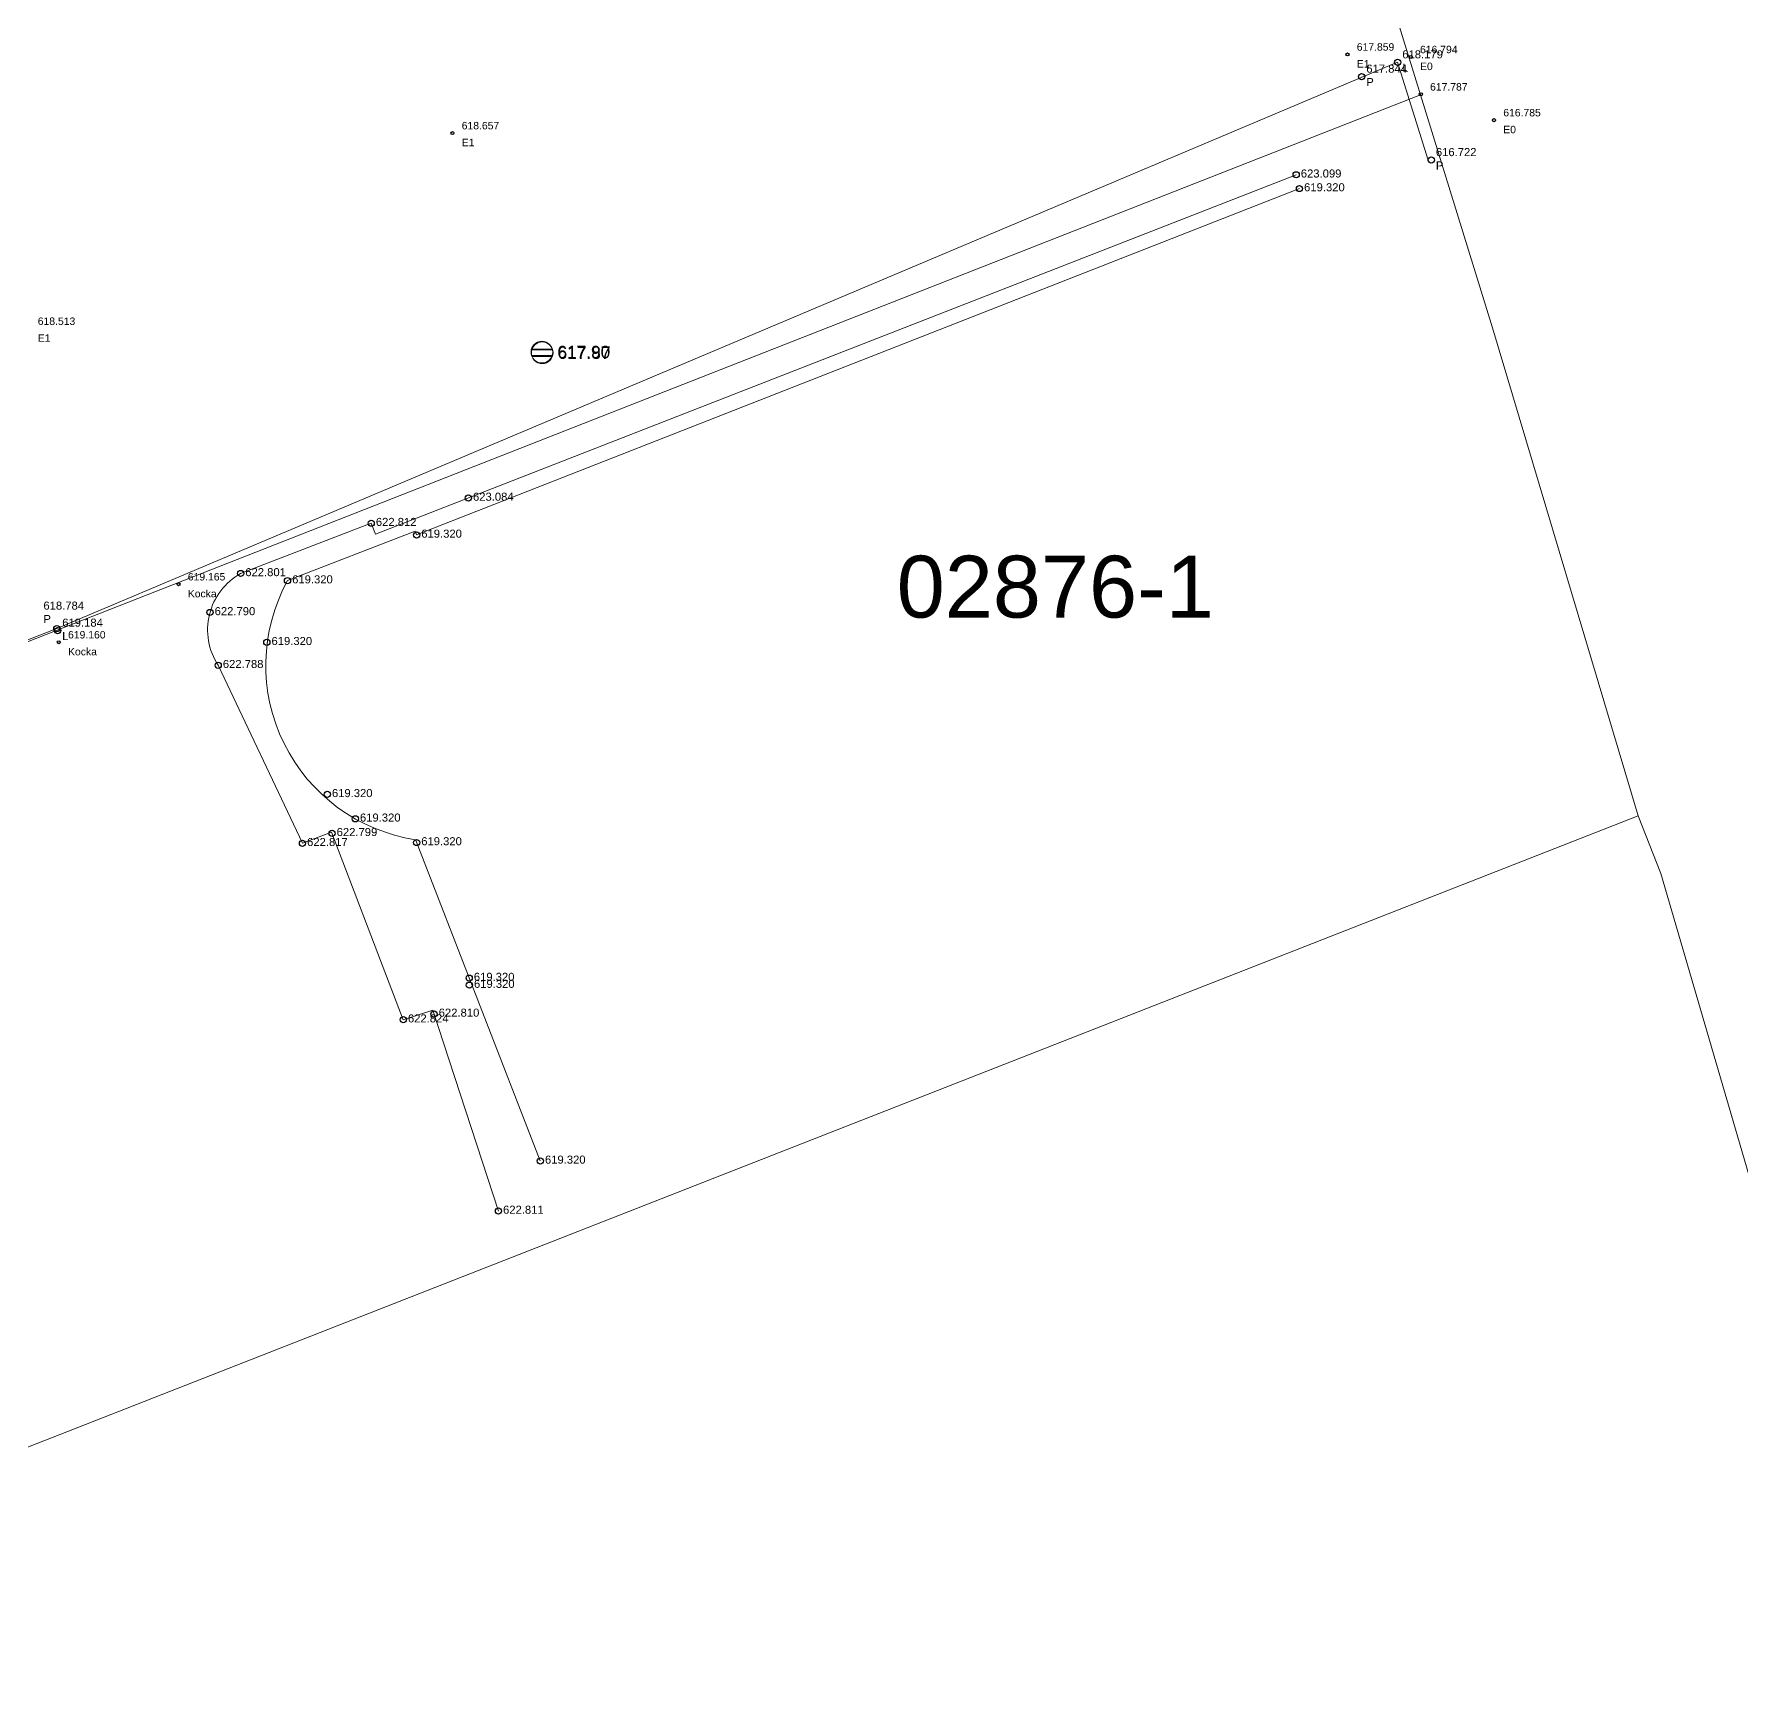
# Model space of a CAD drawing. Header units: metres. Extents: x 7513791 to 7515084, y 4691573 to 4693683.
# Drawn here: x 7514003.9 to 7514059.1, y 4693307.5 to 4693360.8 of the extents above; entities that cross this region are included whole.
import ezdxf

# ---------------------------------------------------------------- set-up
doc = ezdxf.new("R2010")
doc.units = ezdxf.units.M
for name, color, linetype, lineweight in [('E0 pikat', 4, 'Continuous', 0), ('E1 pikat', 10, 'Continuous', 0), ('kati 1', 5, 'Continuous', 20), ('kati 1 pikat', 5, 'Continuous', 20), ('Matjet', 210, 'Continuous', 0), ('matjet oborri', 204, 'Continuous', 0), ('muri pikat larte', 195, 'Continuous', 0), ('muri pikat poshte', 30, 'Continuous', 0), ('muri poshte', 30, 'Continuous', 0), ('Parc-Baz', 7, 'Continuous', 0), ('perdhesa', 14, 'Continuous', 20), ('perdhesa pikat', 14, 'Continuous', 20), ('Puset fekali', 30, 'Continuous', 0)]:
    doc.layers.add(name, color=color, linetype=linetype, lineweight=lineweight)
doc.styles.get("Standard").update_dxf_attribs({"font": 'arial.ttf'})

# ---------------------------------------------------------------- blocks, each defined once
blk = doc.blocks.new('*U6')
at = {"color": 0, "linetype": 'ByBlock', "lineweight": -2}
blk.add_line((0, 0), (0, 0), dxfattribs=at)
blk.add_circle((0, 0), 0.5, dxfattribs=at)
blk = doc.blocks.new('*U15', base_point=(7514004.709, 4693341.2, 619.16))
at = {"layer": 'matjet oborri', "linetype": 'ByBlock', "char_height": 0.24}
for s, insert, attachment_point in [('619.160', (7514005.009, 4693341.44, 619.16), 4), ('Kocka', (7514005.009, 4693341.017, 619.16), 1)]:
    blk.add_mtext(s, dxfattribs=dict(at, insert=insert, attachment_point=attachment_point))
blk = doc.blocks.new('*U16', base_point=(7514004.709, 4693341.2, 619.16))
at = {"layer": 'Matjet', "linetype": 'ByBlock', "lineweight": -2}
blk.add_blockref('*U15', (7514004.709, 4693341.2, 619.16), dxfattribs=at)
blk = doc.blocks.new('*U17', base_point=(7514004.671, 4693341.576, 619.184))
at = {"layer": 'muri pikat larte', "linetype": 'ByBlock', "insert": (7514004.821, 4693341.616, 619.184), "char_height": 0.26, "attachment_point": 4}
blk.add_mtext('{\\C256;619.184\\PL}', dxfattribs=at)
blk = doc.blocks.new('*U18', base_point=(7514004.671, 4693341.576, 619.184))
at = {"layer": 'muri pikat larte', "linetype": 'ByBlock', "lineweight": -2}
blk.add_blockref('*U17', (7514004.671, 4693341.576, 619.184), dxfattribs=at)
blk = doc.blocks.new('*U19', base_point=(7514004.063, 4693342.127, 618.784))
at = {"layer": 'muri pikat poshte', "linetype": 'ByBlock', "insert": (7514004.213, 4693342.167, 618.784), "char_height": 0.26, "attachment_point": 4}
blk.add_mtext('{\\C256;618.784\\PP}', dxfattribs=at)
blk = doc.blocks.new('*U20', base_point=(7514004.646, 4693341.641, 618.784))
at = {"layer": 'muri pikat poshte', "linetype": 'ByBlock', "lineweight": -2}
blk.add_blockref('*U19', (7514004.063, 4693342.127, 618.784), dxfattribs=at)
blk = doc.blocks.new('*U21', base_point=(7514008.58, 4693343.074, 619.165))
at = {"layer": 'matjet oborri', "linetype": 'ByBlock', "char_height": 0.24}
for s, insert, attachment_point in [('619.165', (7514008.88, 4693343.314, 619.165), 4), ('Kocka', (7514008.88, 4693342.891, 619.165), 1)]:
    blk.add_mtext(s, dxfattribs=dict(at, insert=insert, attachment_point=attachment_point))
blk = doc.blocks.new('*U22', base_point=(7514008.58, 4693343.074, 619.165))
at = {"layer": 'Matjet', "linetype": 'ByBlock', "lineweight": -2}
blk.add_blockref('*U21', (7514008.58, 4693343.074, 619.165), dxfattribs=at)
blk = doc.blocks.new('Settling Basin - PK ujrat e zeza')
at = {"color": 21, "lineweight": 0, "flags": 128}
for points in [[(-0.95, 0.27), (0.96, 0.27)], [(-0.95, -0.33), (0.96, -0.33)]]:
    blk.add_lwpolyline(points, dxfattribs=at)
at = {"color": 21, "lineweight": 0}
blk.add_circle((0, 0), 1, dxfattribs=at)
blk = doc.blocks.new('Puset_Kan_Atmosferik')
blk.add_blockref('Settling Basin - PK ujrat e zeza', (0, 0))
blk = doc.blocks.new('*U23', base_point=(7514020.321, 4693350.575, 617.905))
at = {"layer": 'Puset fekali', "linetype": 'ByBlock', "insert": (7514020.821, 4693350.575, 617.905), "char_height": 0.4, "attachment_point": 4}
blk.add_mtext('617.90', dxfattribs=at)
blk = doc.blocks.new('*U24', base_point=(7514020.321, 4693350.575, 617.905))
at = {"layer": 'Puset fekali', "color": 0, "linetype": 'ByBlock', "lineweight": -2}
blk.add_blockref('*U23', (7514020.321, 4693350.575, 617.905), dxfattribs=at)
blk = doc.blocks.new('*U25', base_point=(7514020.331, 4693350.553, 617.869))
at = {"layer": 'Puset fekali', "linetype": 'ByBlock', "insert": (7514020.831, 4693350.553, 617.869), "char_height": 0.4, "attachment_point": 4}
blk.add_mtext('617.87', dxfattribs=at)
blk = doc.blocks.new('*U26', base_point=(7514020.331, 4693350.553, 617.869))
at = {"layer": 'Puset fekali', "color": 0, "linetype": 'ByBlock', "lineweight": -2}
blk.add_blockref('*U25', (7514020.331, 4693350.553, 617.869), dxfattribs=at)
blk = doc.blocks.new('*U27', base_point=(7514046.813, 4693359.477, 617.844))
at = {"layer": 'muri pikat poshte', "linetype": 'ByBlock', "insert": (7514046.963, 4693359.517, 617.844), "char_height": 0.26, "attachment_point": 4}
blk.add_mtext('{\\C256;617.844\\PP}', dxfattribs=at)
blk = doc.blocks.new('*U28', base_point=(7514046.813, 4693359.477, 617.844))
at = {"layer": 'muri pikat poshte', "linetype": 'ByBlock', "lineweight": -2}
blk.add_blockref('*U27', (7514046.813, 4693359.477, 617.844), dxfattribs=at)
blk = doc.blocks.new('*U29', base_point=(7514047.976, 4693359.939, 618.179))
at = {"layer": 'muri pikat larte', "linetype": 'ByBlock', "insert": (7514048.126, 4693359.979, 618.179), "char_height": 0.26, "attachment_point": 4}
blk.add_mtext('{\\C256;618.179\\PL}', dxfattribs=at)
blk = doc.blocks.new('*U30', base_point=(7514047.976, 4693359.939, 618.179))
at = {"layer": 'muri pikat larte', "linetype": 'ByBlock', "lineweight": -2}
blk.add_blockref('*U29', (7514047.976, 4693359.939, 618.179), dxfattribs=at)
blk = doc.blocks.new('*U31', base_point=(7514046.356, 4693360.193, 617.859))
at = {"layer": 'E1 pikat', "linetype": 'ByBlock', "char_height": 0.24}
for s, insert, attachment_point in [('617.859', (7514046.656, 4693360.433, 617.859), 4), ('E1', (7514046.656, 4693360.01, 617.859), 1)]:
    blk.add_mtext(s, dxfattribs=dict(at, insert=insert, attachment_point=attachment_point))
blk = doc.blocks.new('*U32', base_point=(7514046.356, 4693360.193, 617.859))
at = {"layer": 'E1 pikat', "linetype": 'ByBlock', "lineweight": -2}
blk.add_blockref('*U31', (7514046.356, 4693360.193, 617.859), dxfattribs=at)
blk = doc.blocks.new('*U33', base_point=(7514048.4, 4693360.111, 616.794))
at = {"layer": 'E0 pikat', "linetype": 'ByBlock', "char_height": 0.24}
for s, insert, attachment_point in [('616.794', (7514048.7, 4693360.351, 616.794), 4), ('E0', (7514048.7, 4693359.928, 616.794), 1)]:
    blk.add_mtext(s, dxfattribs=dict(at, insert=insert, attachment_point=attachment_point))
blk = doc.blocks.new('*U34', base_point=(7514048.4, 4693360.111, 616.794))
at = {"layer": 'E0 pikat', "linetype": 'ByBlock', "lineweight": -2}
blk.add_blockref('*U33', (7514048.4, 4693360.111, 616.794), dxfattribs=at)
blk = doc.blocks.new('*U35', base_point=(7514051.09, 4693358.069, 616.785))
at = {"layer": 'E0 pikat', "linetype": 'ByBlock', "char_height": 0.24}
for s, insert, attachment_point in [('616.785', (7514051.39, 4693358.309, 616.785), 4), ('E0', (7514051.39, 4693357.886, 616.785), 1)]:
    blk.add_mtext(s, dxfattribs=dict(at, insert=insert, attachment_point=attachment_point))
blk = doc.blocks.new('*U36', base_point=(7514051.09, 4693358.069, 616.785))
at = {"layer": 'E0 pikat', "linetype": 'ByBlock', "lineweight": -2}
blk.add_blockref('*U35', (7514051.09, 4693358.069, 616.785), dxfattribs=at)
blk = doc.blocks.new('*U37', base_point=(7514049.062, 4693356.781, 616.722))
at = {"layer": 'muri pikat poshte', "linetype": 'ByBlock', "insert": (7514049.212, 4693356.821, 616.722), "char_height": 0.26, "attachment_point": 4}
blk.add_mtext('{\\C256;616.722\\PP}', dxfattribs=at)
blk = doc.blocks.new('*U38', base_point=(7514049.062, 4693356.781, 616.722))
at = {"layer": 'muri pikat poshte', "linetype": 'ByBlock', "lineweight": -2}
blk.add_blockref('*U37', (7514049.062, 4693356.781, 616.722), dxfattribs=at)
blk = doc.blocks.new('*U79', base_point=(7514017.431, 4693357.651, 618.657))
at = {"layer": 'E1 pikat', "linetype": 'ByBlock', "char_height": 0.24}
for s, insert, attachment_point in [('618.657', (7514017.731, 4693357.891, 618.657), 4), ('E1', (7514017.731, 4693357.468, 618.657), 1)]:
    blk.add_mtext(s, dxfattribs=dict(at, insert=insert, attachment_point=attachment_point))
blk = doc.blocks.new('*U80', base_point=(7514017.431, 4693357.651, 618.657))
at = {"layer": 'E1 pikat', "linetype": 'ByBlock', "lineweight": -2}
blk.add_blockref('*U79', (7514017.431, 4693357.651, 618.657), dxfattribs=at)
blk = doc.blocks.new('*U83', base_point=(7514003.73, 4693351.331, 618.513))
at = {"layer": 'E1 pikat', "linetype": 'ByBlock', "char_height": 0.24}
for s, insert, attachment_point in [('618.513', (7514004.03, 4693351.571, 618.513), 4), ('E1', (7514004.03, 4693351.148, 618.513), 1)]:
    blk.add_mtext(s, dxfattribs=dict(at, insert=insert, attachment_point=attachment_point))
blk = doc.blocks.new('*U84', base_point=(7514003.73, 4693351.331, 618.513))
at = {"layer": 'E1 pikat', "linetype": 'ByBlock', "lineweight": -2}
blk.add_blockref('*U83', (7514003.73, 4693351.331, 618.513), dxfattribs=at)
blk = doc.blocks.new('*U131', base_point=(7514048.724, 4693358.904, 617.787))
at = {"layer": 'matjet oborri', "linetype": 'ByBlock', "insert": (7514049.024, 4693359.144, 617.787), "char_height": 0.24, "attachment_point": 4}
blk.add_mtext('617.787', dxfattribs=at)
blk = doc.blocks.new('*U132', base_point=(7514048.724, 4693358.904, 617.787))
at = {"layer": 'Matjet', "linetype": 'ByBlock', "lineweight": -2}
blk.add_blockref('*U131', (7514048.724, 4693358.904, 617.787), dxfattribs=at)
blk = doc.blocks.new('*U149', base_point=(7514012.101, 4693343.19, 619.32))
at = {"layer": 'perdhesa pikat', "linetype": 'ByBlock', "insert": (7514012.251, 4693343.23, 619.32), "char_height": 0.26, "attachment_point": 4}
blk.add_mtext('{\\C256;619.320}', dxfattribs=at)
blk = doc.blocks.new('*U150', base_point=(7514012.101, 4693343.19, 619.32))
at = {"layer": 'perdhesa pikat', "linetype": 'ByBlock', "lineweight": -2}
blk.add_blockref('*U149', (7514012.101, 4693343.19, 619.32), dxfattribs=at)
blk = doc.blocks.new('*U151', base_point=(7514044.803, 4693355.859, 619.32))
at = {"layer": 'perdhesa pikat', "linetype": 'ByBlock', "insert": (7514044.953, 4693355.899, 619.32), "char_height": 0.26, "attachment_point": 4}
blk.add_mtext('{\\C256;619.320}', dxfattribs=at)
blk = doc.blocks.new('*U152', base_point=(7514044.803, 4693355.859, 619.32))
at = {"layer": 'perdhesa pikat', "linetype": 'ByBlock', "lineweight": -2}
blk.add_blockref('*U151', (7514044.803, 4693355.859, 619.32), dxfattribs=at)
blk = doc.blocks.new('*U153', base_point=(7514016.274, 4693344.667, 619.32))
at = {"layer": 'perdhesa pikat', "linetype": 'ByBlock', "insert": (7514016.424, 4693344.707, 619.32), "char_height": 0.26, "attachment_point": 4}
blk.add_mtext('{\\C256;619.320}', dxfattribs=at)
blk = doc.blocks.new('*U154', base_point=(7514016.274, 4693344.667, 619.32))
at = {"layer": 'perdhesa pikat', "linetype": 'ByBlock', "lineweight": -2}
blk.add_blockref('*U153', (7514016.274, 4693344.667, 619.32), dxfattribs=at)
blk = doc.blocks.new('*U155', base_point=(7514011.433, 4693341.198, 619.32))
at = {"layer": 'perdhesa pikat', "linetype": 'ByBlock', "insert": (7514011.583, 4693341.238, 619.32), "char_height": 0.26, "attachment_point": 4}
blk.add_mtext('{\\C256;619.320}', dxfattribs=at)
blk = doc.blocks.new('*U156', base_point=(7514011.433, 4693341.198, 619.32))
at = {"layer": 'perdhesa pikat', "linetype": 'ByBlock', "lineweight": -2}
blk.add_blockref('*U155', (7514011.433, 4693341.198, 619.32), dxfattribs=at)
blk = doc.blocks.new('*U157', base_point=(7514013.386, 4693336.284, 619.32))
at = {"layer": 'perdhesa pikat', "linetype": 'ByBlock', "insert": (7514013.536, 4693336.324, 619.32), "char_height": 0.26, "attachment_point": 4}
blk.add_mtext('{\\C256;619.320}', dxfattribs=at)
blk = doc.blocks.new('*U158', base_point=(7514013.386, 4693336.284, 619.32))
at = {"layer": 'perdhesa pikat', "linetype": 'ByBlock', "lineweight": -2}
blk.add_blockref('*U157', (7514013.386, 4693336.284, 619.32), dxfattribs=at)
blk = doc.blocks.new('*U159', base_point=(7514014.292, 4693335.493, 619.32))
at = {"layer": 'perdhesa pikat', "linetype": 'ByBlock', "insert": (7514014.442, 4693335.533, 619.32), "char_height": 0.26, "attachment_point": 4}
blk.add_mtext('{\\C256;619.320}', dxfattribs=at)
blk = doc.blocks.new('*U160', base_point=(7514014.292, 4693335.493, 619.32))
at = {"layer": 'perdhesa pikat', "linetype": 'ByBlock', "lineweight": -2}
blk.add_blockref('*U159', (7514014.292, 4693335.493, 619.32), dxfattribs=at)
blk = doc.blocks.new('*U161', base_point=(7514016.272, 4693334.728, 619.32))
at = {"layer": 'perdhesa pikat', "linetype": 'ByBlock', "insert": (7514016.422, 4693334.768, 619.32), "char_height": 0.26, "attachment_point": 4}
blk.add_mtext('{\\C256;619.320}', dxfattribs=at)
blk = doc.blocks.new('*U162', base_point=(7514016.272, 4693334.728, 619.32))
at = {"layer": 'perdhesa pikat', "linetype": 'ByBlock', "lineweight": -2}
blk.add_blockref('*U161', (7514016.272, 4693334.728, 619.32), dxfattribs=at)
blk = doc.blocks.new('*U163', base_point=(7514017.972, 4693330.347, 619.32))
at = {"layer": 'perdhesa pikat', "linetype": 'ByBlock', "insert": (7514018.122, 4693330.387, 619.32), "char_height": 0.26, "attachment_point": 4}
blk.add_mtext('{\\C256;619.320}', dxfattribs=at)
blk = doc.blocks.new('*U164', base_point=(7514017.972, 4693330.347, 619.32))
at = {"layer": 'perdhesa pikat', "linetype": 'ByBlock', "lineweight": -2}
blk.add_blockref('*U163', (7514017.972, 4693330.347, 619.32), dxfattribs=at)
blk = doc.blocks.new('*U165', base_point=(7514017.977, 4693330.12, 619.32))
at = {"layer": 'perdhesa pikat', "linetype": 'ByBlock', "insert": (7514018.127, 4693330.16, 619.32), "char_height": 0.26, "attachment_point": 4}
blk.add_mtext('{\\C256;619.320}', dxfattribs=at)
blk = doc.blocks.new('*U166', base_point=(7514017.977, 4693330.12, 619.32))
at = {"layer": 'perdhesa pikat', "linetype": 'ByBlock', "lineweight": -2}
blk.add_blockref('*U165', (7514017.977, 4693330.12, 619.32), dxfattribs=at)
blk = doc.blocks.new('*U167', base_point=(7514020.271, 4693324.44, 619.32))
at = {"layer": 'perdhesa pikat', "linetype": 'ByBlock', "insert": (7514020.421, 4693324.48, 619.32), "char_height": 0.26, "attachment_point": 4}
blk.add_mtext('{\\C256;619.320}', dxfattribs=at)
blk = doc.blocks.new('*U168', base_point=(7514020.271, 4693324.44, 619.32))
at = {"layer": 'perdhesa pikat', "linetype": 'ByBlock', "lineweight": -2}
blk.add_blockref('*U167', (7514020.271, 4693324.44, 619.32), dxfattribs=at)
blk = doc.blocks.new('*U169', base_point=(7514018.917, 4693322.821, 622.811))
at = {"layer": 'kati 1 pikat', "linetype": 'ByBlock', "insert": (7514019.067, 4693322.861, 622.811), "char_height": 0.26, "attachment_point": 4}
blk.add_mtext('{\\C256;622.811}', dxfattribs=at)
blk = doc.blocks.new('*U170', base_point=(7514018.917, 4693322.821, 622.811))
at = {"layer": 'kati 1 pikat', "linetype": 'ByBlock', "lineweight": -2}
blk.add_blockref('*U169', (7514018.917, 4693322.821, 622.811), dxfattribs=at)
blk = doc.blocks.new('*U171', base_point=(7514016.837, 4693329.189, 622.81))
at = {"layer": 'kati 1 pikat', "linetype": 'ByBlock', "insert": (7514016.987, 4693329.229, 622.81), "char_height": 0.26, "attachment_point": 4}
blk.add_mtext('{\\C256;622.810}', dxfattribs=at)
blk = doc.blocks.new('*U172', base_point=(7514016.837, 4693329.189, 622.81))
at = {"layer": 'kati 1 pikat', "linetype": 'ByBlock', "lineweight": -2}
blk.add_blockref('*U171', (7514016.837, 4693329.189, 622.81), dxfattribs=at)
blk = doc.blocks.new('*U173', base_point=(7514015.842, 4693329.003, 622.824))
at = {"layer": 'kati 1 pikat', "linetype": 'ByBlock', "insert": (7514015.992, 4693329.043, 622.824), "char_height": 0.26, "attachment_point": 4}
blk.add_mtext('{\\C256;622.824}', dxfattribs=at)
blk = doc.blocks.new('*U174', base_point=(7514015.842, 4693329.003, 622.824))
at = {"layer": 'kati 1 pikat', "linetype": 'ByBlock', "lineweight": -2}
blk.add_blockref('*U173', (7514015.842, 4693329.003, 622.824), dxfattribs=at)
blk = doc.blocks.new('*U175', base_point=(7514015.842, 4693329.003, 622.824))
at = {"layer": 'kati 1 pikat', "linetype": 'ByBlock', "insert": (7514015.992, 4693329.043, 622.824), "char_height": 0.26, "attachment_point": 4}
blk.add_mtext('{\\C256;622.824}', dxfattribs=at)
blk = doc.blocks.new('*U176', base_point=(7514015.842, 4693329.003, 622.824))
at = {"layer": 'kati 1 pikat', "linetype": 'ByBlock', "lineweight": -2}
blk.add_blockref('*U175', (7514015.842, 4693329.003, 622.824), dxfattribs=at)
blk = doc.blocks.new('*U177', base_point=(7514013.539, 4693335.025, 622.799))
at = {"layer": 'kati 1 pikat', "linetype": 'ByBlock', "insert": (7514013.689, 4693335.065, 622.799), "char_height": 0.26, "attachment_point": 4}
blk.add_mtext('{\\C256;622.799}', dxfattribs=at)
blk = doc.blocks.new('*U178', base_point=(7514013.539, 4693335.025, 622.799))
at = {"layer": 'kati 1 pikat', "linetype": 'ByBlock', "lineweight": -2}
blk.add_blockref('*U177', (7514013.539, 4693335.025, 622.799), dxfattribs=at)
blk = doc.blocks.new('*U179', base_point=(7514012.584, 4693334.703, 622.817))
at = {"layer": 'kati 1 pikat', "linetype": 'ByBlock', "insert": (7514012.734, 4693334.743, 622.817), "char_height": 0.26, "attachment_point": 4}
blk.add_mtext('{\\C256;622.817}', dxfattribs=at)
blk = doc.blocks.new('*U180', base_point=(7514012.584, 4693334.703, 622.817))
at = {"layer": 'kati 1 pikat', "linetype": 'ByBlock', "lineweight": -2}
blk.add_blockref('*U179', (7514012.584, 4693334.703, 622.817), dxfattribs=at)
blk = doc.blocks.new('*U181', base_point=(7514009.861, 4693340.455, 622.788))
at = {"layer": 'kati 1 pikat', "linetype": 'ByBlock', "insert": (7514010.011, 4693340.495, 622.788), "char_height": 0.26, "attachment_point": 4}
blk.add_mtext('{\\C256;622.788}', dxfattribs=at)
blk = doc.blocks.new('*U182', base_point=(7514009.861, 4693340.455, 622.788))
at = {"layer": 'kati 1 pikat', "linetype": 'ByBlock', "lineweight": -2}
blk.add_blockref('*U181', (7514009.861, 4693340.455, 622.788), dxfattribs=at)
blk = doc.blocks.new('*U183', base_point=(7514009.596, 4693342.162, 622.79))
at = {"layer": 'kati 1 pikat', "linetype": 'ByBlock', "insert": (7514009.746, 4693342.202, 622.79), "char_height": 0.26, "attachment_point": 4}
blk.add_mtext('{\\C256;622.790}', dxfattribs=at)
blk = doc.blocks.new('*U184', base_point=(7514009.596, 4693342.162, 622.79))
at = {"layer": 'kati 1 pikat', "linetype": 'ByBlock', "lineweight": -2}
blk.add_blockref('*U183', (7514009.596, 4693342.162, 622.79), dxfattribs=at)
blk = doc.blocks.new('*U185', base_point=(7514010.586, 4693343.422, 622.801))
at = {"layer": 'kati 1 pikat', "linetype": 'ByBlock', "insert": (7514010.736, 4693343.462, 622.801), "char_height": 0.26, "attachment_point": 4}
blk.add_mtext('{\\C256;622.801}', dxfattribs=at)
blk = doc.blocks.new('*U186', base_point=(7514010.586, 4693343.422, 622.801))
at = {"layer": 'kati 1 pikat', "linetype": 'ByBlock', "lineweight": -2}
blk.add_blockref('*U185', (7514010.586, 4693343.422, 622.801), dxfattribs=at)
blk = doc.blocks.new('*U187', base_point=(7514014.806, 4693345.046, 622.812))
at = {"layer": 'kati 1 pikat', "linetype": 'ByBlock', "insert": (7514014.956, 4693345.086, 622.812), "char_height": 0.26, "attachment_point": 4}
blk.add_mtext('{\\C256;622.812}', dxfattribs=at)
blk = doc.blocks.new('*U188', base_point=(7514014.806, 4693345.046, 622.812))
at = {"layer": 'kati 1 pikat', "linetype": 'ByBlock', "lineweight": -2}
blk.add_blockref('*U187', (7514014.806, 4693345.046, 622.812), dxfattribs=at)
blk = doc.blocks.new('*U189', base_point=(7514017.945, 4693345.86, 623.084))
at = {"layer": 'kati 1 pikat', "linetype": 'ByBlock', "insert": (7514018.095, 4693345.9, 623.084), "char_height": 0.26, "attachment_point": 4}
blk.add_mtext('{\\C256;623.084}', dxfattribs=at)
blk = doc.blocks.new('*U190', base_point=(7514017.945, 4693345.86, 623.084))
at = {"layer": 'kati 1 pikat', "linetype": 'ByBlock', "lineweight": -2}
blk.add_blockref('*U189', (7514017.945, 4693345.86, 623.084), dxfattribs=at)
blk = doc.blocks.new('*U191', base_point=(7514044.697, 4693356.304, 623.099))
at = {"layer": 'kati 1 pikat', "linetype": 'ByBlock', "insert": (7514044.847, 4693356.344, 623.099), "char_height": 0.26, "attachment_point": 4}
blk.add_mtext('{\\C256;623.099}', dxfattribs=at)
blk = doc.blocks.new('*U192', base_point=(7514044.697, 4693356.304, 623.099))
at = {"layer": 'kati 1 pikat', "linetype": 'ByBlock', "lineweight": -2}
blk.add_blockref('*U191', (7514044.697, 4693356.304, 623.099), dxfattribs=at)

msp = doc.modelspace()

# ---------------------------------------------------------------- linework, layer by layer
at = {"layer": 'kati 1', "flags": 128}
for points, elevation in [([(7514014.945, 4693344.689), (7514044.697, 4693356.304)], 623.084), ([(7514014.806, 4693345.046), (7514014.945, 4693344.689)], 622.812), ([(7514012.584, 4693334.703), (7514013.525, 4693335.063)], 622.817), ([(7514015.842, 4693329.003), (7514013.525, 4693335.063)], 622.824), ([(7514015.842, 4693329.003), (7514016.796, 4693329.315)], 622.824), ([(7514018.917, 4693322.821), (7514016.796, 4693329.315)], 622.811)]:
    msp.add_lwpolyline(points, dxfattribs=dict(at, elevation=elevation))
at = {"layer": 'kati 1', "elevation": 622.817, "flags": 128}
msp.add_lwpolyline([(7514012.584, 4693334.703), (7514009.861, 4693340.455, -0.434621), (7514010.586, 4693343.422), (7514014.806, 4693345.046)], format="xyb", dxfattribs=at)
at = {"layer": 'muri poshte'}
for points in [[(7513989.762, 4693335.804, 618.816), (7514004.646, 4693341.641, 618.784), (7514047.976, 4693359.939, 618.179)], [(7514047.976, 4693359.939, 618.179), (7514048.962, 4693356.781, 616.722)]]:
    msp.add_polyline3d(points, dxfattribs=at)
at = {"layer": 'Parc-Baz'}
for points in [[(7514050.943, 4693435.792), (7514056.544, 4693447.221), (7514065.645, 4693456.418), (7514085.131, 4693392.08), (7514113.313, 4693299.029), (7514143.412, 4693199.647), (7514119.895, 4693190.07), (7514106.554, 4693184.821), (7514096.994, 4693182.341), (7514086.056, 4693234.429), (7514085.896, 4693235.419), (7514082.864, 4693246.197), (7514075.737, 4693270.798), (7514071.488, 4693283.358), (7514061.379, 4693316.947), (7514056.48, 4693333.726), (7514055.75, 4693335.586), (7514051.04, 4693351.356), (7514048.714, 4693358.892), (7514041.631, 4693381.835), (7514042.602, 4693392.194), (7514046.062, 4693407.463), (7514048.25, 4693420.68), (7514050.943, 4693435.792)], [(7513990.192, 4693335.914), (7513979.727, 4693354.859), (7513988.011, 4693358.728), (7514005.011, 4693366.667), (7514028.92, 4693376.54), (7514041.631, 4693381.835), (7514048.714, 4693358.892), (7513990.192, 4693335.914)], [(7514002.07, 4693314.55), (7513990.192, 4693335.914), (7514048.714, 4693358.892), (7514051.04, 4693351.356), (7514055.75, 4693335.586), (7514002.07, 4693314.55)]]:
    msp.add_lwpolyline(points, close=True, dxfattribs=at)
at = {"layer": 'perdhesa', "elevation": 619.32, "flags": 128}
msp.add_lwpolyline([(7514016.236, 4693334.82, -0.520817), (7514012.101, 4693343.19), (7514016.227, 4693344.788), (7514016.274, 4693344.667), (7514044.803, 4693355.859)], format="xyb", dxfattribs=at)
at = {"layer": 'perdhesa', "flags": 128}
msp.add_lwpolyline([(7514020.265, 4693324.438), (7514016.236, 4693334.821)], dxfattribs=at)

# ---------------------------------------------------------------- block references
at = {"layer": 'E0 pikat', "linetype": 'ByBlock', "lineweight": -2}
for name, p in [('*U34', (7514048.4, 4693360.111, 616.794)), ('*U36', (7514051.09, 4693358.069, 616.785))]:
    msp.add_blockref(name, p, dxfattribs=at)
at = {"layer": 'E0 pikat', "linetype": 'ByBlock', "lineweight": -2, "xscale": 0.0999999980000001, "yscale": 0.0999999980000001, "zscale": 0.0999999980000001}
for p in [(7514048.4, 4693360.111, 616.794), (7514051.09, 4693358.069, 616.785)]:
    msp.add_blockref('*U6', p, dxfattribs=at)
at = {"layer": 'E1 pikat', "linetype": 'ByBlock', "lineweight": -2}
for name, p in [('*U32', (7514046.356, 4693360.193, 617.859)), ('*U80', (7514017.431, 4693357.651, 618.657)), ('*U84', (7514003.73, 4693351.331, 618.513))]:
    msp.add_blockref(name, p, dxfattribs=at)
at = {"layer": 'E1 pikat', "linetype": 'ByBlock', "lineweight": -2, "xscale": 0.0999999980000001, "yscale": 0.0999999980000001, "zscale": 0.0999999980000001}
for p in [(7514046.356, 4693360.193, 617.859), (7514017.431, 4693357.651, 618.657)]:
    msp.add_blockref('*U6', p, dxfattribs=at)
at = {"layer": 'kati 1 pikat', "linetype": 'ByBlock', "lineweight": -2, "xscale": 0.1999999960000001, "yscale": 0.1999999960000001, "zscale": 0.1999999960000001}
for p in [(7514044.697, 4693356.304, 623.099), (7514017.945, 4693345.86, 623.084), (7514014.806, 4693345.046, 622.812), (7514010.586, 4693343.422, 622.801), (7514009.596, 4693342.162, 622.79), (7514009.861, 4693340.455, 622.788), (7514013.539, 4693335.025, 622.799), (7514012.584, 4693334.703, 622.817), (7514015.842, 4693329.003, 622.824), (7514015.842, 4693329.003, 622.824), (7514016.837, 4693329.189, 622.81), (7514018.917, 4693322.821, 622.811)]:
    msp.add_blockref('*U6', p, dxfattribs=at)
at = {"layer": 'kati 1 pikat', "linetype": 'ByBlock', "lineweight": -2}
for name, p in [('*U192', (7514044.697, 4693356.304, 623.099)), ('*U190', (7514017.945, 4693345.86, 623.084)), ('*U188', (7514014.806, 4693345.046, 622.812)), ('*U186', (7514010.586, 4693343.422, 622.801)), ('*U184', (7514009.596, 4693342.162, 622.79)), ('*U182', (7514009.861, 4693340.455, 622.788)), ('*U180', (7514012.584, 4693334.703, 622.817)), ('*U178', (7514013.539, 4693335.025, 622.799)), ('*U172', (7514016.837, 4693329.189, 622.81)), ('*U174', (7514015.842, 4693329.003, 622.824)), ('*U176', (7514015.842, 4693329.003, 622.824)), ('*U170', (7514018.917, 4693322.821, 622.811))]:
    msp.add_blockref(name, p, dxfattribs=at)
at = {"layer": 'Matjet', "linetype": 'ByBlock', "lineweight": -2}
for name, p in [('*U132', (7514048.724, 4693358.904, 617.787)), ('*U22', (7514008.58, 4693343.074, 619.165)), ('*U16', (7514004.709, 4693341.2, 619.16))]:
    msp.add_blockref(name, p, dxfattribs=at)
at = {"layer": 'Matjet', "linetype": 'ByBlock', "lineweight": -2, "xscale": 0.0999999980000001, "yscale": 0.0999999980000001, "zscale": 0.0999999980000001}
for p in [(7514048.724, 4693358.904, 617.787), (7514008.58, 4693343.074, 619.165), (7514004.709, 4693341.2, 619.16)]:
    msp.add_blockref('*U6', p, dxfattribs=at)
at = {"layer": 'muri pikat larte', "linetype": 'ByBlock', "lineweight": -2}
for name, p in [('*U30', (7514047.976, 4693359.939, 618.179)), ('*U18', (7514004.671, 4693341.576, 619.184))]:
    msp.add_blockref(name, p, dxfattribs=at)
at = {"layer": 'muri pikat larte', "linetype": 'ByBlock', "lineweight": -2, "xscale": 0.1999999960000001, "yscale": 0.1999999960000001, "zscale": 0.1999999960000001}
for p in [(7514047.976, 4693359.939, 618.179), (7514004.671, 4693341.576, 619.184)]:
    msp.add_blockref('*U6', p, dxfattribs=at)
at = {"layer": 'muri pikat poshte', "linetype": 'ByBlock', "lineweight": -2}
for name, p in [('*U28', (7514046.813, 4693359.477, 617.844)), ('*U38', (7514049.062, 4693356.781, 616.722)), ('*U20', (7514004.646, 4693341.641, 618.784))]:
    msp.add_blockref(name, p, dxfattribs=at)
at = {"layer": 'muri pikat poshte', "linetype": 'ByBlock', "lineweight": -2, "xscale": 0.1999999960000001, "yscale": 0.1999999960000001, "zscale": 0.1999999960000001}
for p in [(7514046.813, 4693359.477, 617.844), (7514049.062, 4693356.781, 616.722), (7514004.646, 4693341.641, 618.784)]:
    msp.add_blockref('*U6', p, dxfattribs=at)
at = {"layer": 'perdhesa pikat', "linetype": 'ByBlock', "lineweight": -2, "xscale": 0.1999999960000001, "yscale": 0.1999999960000001, "zscale": 0.1999999960000001}
for p in [(7514044.803, 4693355.859, 619.32), (7514016.274, 4693344.667, 619.32), (7514012.101, 4693343.19, 619.32), (7514011.433, 4693341.198, 619.32), (7514013.386, 4693336.284, 619.32), (7514014.292, 4693335.493, 619.32), (7514016.272, 4693334.728, 619.32), (7514017.972, 4693330.347, 619.32), (7514017.977, 4693330.12, 619.32), (7514020.271, 4693324.44, 619.32)]:
    msp.add_blockref('*U6', p, dxfattribs=at)
at = {"layer": 'perdhesa pikat', "linetype": 'ByBlock', "lineweight": -2}
for name, p in [('*U152', (7514044.803, 4693355.859, 619.32)), ('*U154', (7514016.274, 4693344.667, 619.32)), ('*U150', (7514012.101, 4693343.19, 619.32)), ('*U156', (7514011.433, 4693341.198, 619.32)), ('*U158', (7514013.386, 4693336.284, 619.32)), ('*U160', (7514014.292, 4693335.493, 619.32)), ('*U162', (7514016.272, 4693334.728, 619.32)), ('*U164', (7514017.972, 4693330.347, 619.32)), ('*U166', (7514017.977, 4693330.12, 619.32)), ('*U168', (7514020.271, 4693324.44, 619.32))]:
    msp.add_blockref(name, p, dxfattribs=at)
at = {"layer": 'Puset fekali', "color": 0, "linetype": 'ByBlock', "lineweight": -2, "xscale": 0.3499999962377714, "yscale": 0.3499999962377714, "zscale": 0.3499999962377714}
for p in [(7514020.321, 4693350.575, 617.905), (7514020.331, 4693350.553, 617.869)]:
    msp.add_blockref('Puset_Kan_Atmosferik', p, dxfattribs=at)
at = {"layer": 'Puset fekali', "color": 0, "linetype": 'ByBlock', "lineweight": -2}
for name, p in [('*U24', (7514020.321, 4693350.575, 617.905)), ('*U26', (7514020.331, 4693350.553, 617.869))]:
    msp.add_blockref(name, p, dxfattribs=at)

# ---------------------------------------------------------------- texts
at = {"layer": 'Parc-Baz'}
msp.add_text('02876-1', height=2, dxfattribs=at).set_placement((7514031.788, 4693341.996))

doc.saveas('drawing.dxf')
